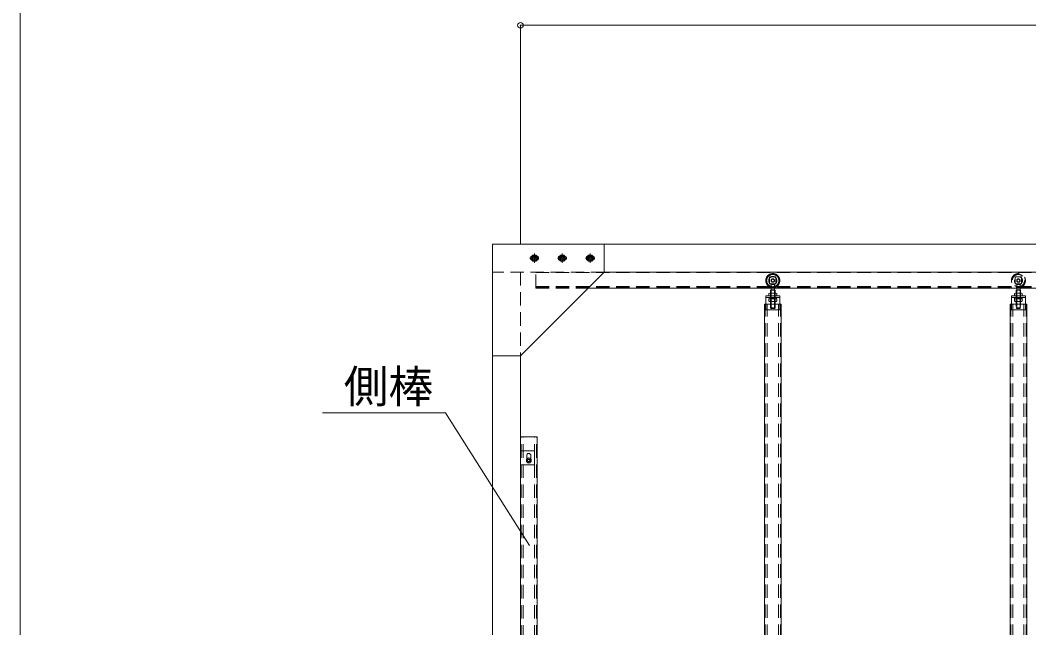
# Model space of a CAD drawing. Units: millimetres, scale not verified. Extents: x -9305 to 9305, y -6415 to 6415.
# Drawn here: x -9305 to -5691, y -547 to 1631 of the extents above; entities that cross this region are included whole.
import ezdxf
from ezdxf.enums import TextEntityAlignment as Align

# ---------------------------------------------------------------- set-up
doc = ezdxf.new("R2010")
doc.units = ezdxf.units.MM
doc.header["$LTSCALE"] = 40
doc.header["$PDMODE"] = 32
doc.header["$PDSIZE"] = 20
for name, pattern in [('CHAIN2', [12, 9, -1, 1, -1]), ('DASHED1', [1.8, 1.2, -0.6]), ('DOUBLE_CHAIN2', [12.8, 9, -1, 0.6, -0.6, 0.6, -1])]:
    doc.linetypes.add(name, pattern=pattern)
for name, color, linetype, lineweight in [('0-0_0', 7, 'Continuous', 9), ('0-4_CYG-63', 7, 'Continuous', 9), ('0-8_TEXT', 7, 'Continuous', 9), ('0-C_寸法', 7, 'Continuous', 9)]:
    doc.layers.add(name, color=color, linetype=linetype, lineweight=lineweight)
doc.styles.add('ＭＳ ゴシック', font='')
doc.styles.get('ＭＳ ゴシック').set_extended_font_data('MS Gothic')

msp = doc.modelspace()

# ---------------------------------------------------------------- linework, layer by layer
at = {"layer": '0-0_0'}
msp.add_line((-9304.61, 6414.98), (-9304.61, -6414.98), dxfattribs=at)
at = {"layer": '0-4_CYG-63'}
for p, q in [((-7612.22, 827.54), (-7612.22, -3172.46)), ((-7612.22, 827.54), (-1112.24, 827.54)), ((-7212.22, 827.54), (-7212.22, 727.54)), ((-7468.58, 788.54), (-7474.93, 777.54)), ((-7474.93, 777.54), (-7468.58, 766.54)), ((-7455.87, 788.54), (-7468.58, 788.54)), ((-7468.58, 766.54), (-7455.87, 766.54)), ((-7449.52, 777.54), (-7455.87, 788.54)), ((-7455.87, 766.54), (-7449.52, 777.54)), ((-7368.58, 788.54), (-7374.93, 777.54)), ((-7374.93, 777.54), (-7368.58, 766.54)), ((-7355.87, 788.54), (-7368.58, 788.54)), ((-7368.58, 766.54), (-7355.87, 766.54)), ((-7349.52, 777.54), (-7355.87, 788.54)), ((-7355.87, 766.54), (-7349.52, 777.54)), ((-7268.58, 788.54), (-7274.93, 777.54)), ((-7274.93, 777.54), (-7268.58, 766.54)), ((-7255.87, 788.54), (-7268.58, 788.54)), ((-7268.58, 766.54), (-7255.87, 766.54)), ((-7249.52, 777.54), (-7255.87, 788.54)), ((-7255.87, 766.54), (-7249.52, 777.54)), ((-7212.22, 727.54), (-7512.22, 427.54)), ((-7212.22, 727.54), (-1512.24, 727.54)), ((-7269.22, 670.54), (-1267.24, 670.54)), ((-6621.72, 651.51), (-6621.72, 643.56)), ((-6618.28, 652.51), (-6597.18, 652.51)), ((-6616.03, 662.54), (-6614.23, 664.34)), ((-6616.03, 662.54), (-6616.03, 652.51)), ((-6616.03, 662.54), (-6600.03, 662.54)), ((-6614.8, 651.51), (-6614.8, 643.56)), ((-6614.28, 664.34), (-6614.28, 670.54)), ((-6614.23, 664.34), (-6601.83, 664.34)), ((-6614.03, 652.51), (-6614.03, 664.34)), ((-6602.03, 652.51), (-6602.03, 664.34)), ((-6601.83, 664.34), (-6600.03, 662.54)), ((-6601.78, 664.34), (-6601.78, 670.54)), ((-6600.94, 651.51), (-6600.94, 643.56)), ((-6600.03, 662.54), (-6600.03, 652.51)), ((-6594.01, 651.51), (-6594.01, 643.56)), ((-5741.65, 651.51), (-5741.65, 643.56)), ((-5738.2, 652.51), (-5717.1, 652.51)), ((-5735.96, 662.54), (-5734.16, 664.34)), ((-5735.96, 662.54), (-5719.96, 662.54)), ((-5735.96, 662.54), (-5735.96, 652.51)), ((-5734.72, 651.51), (-5734.72, 643.56)), ((-5734.2, 664.34), (-5734.2, 670.54)), ((-5734.16, 664.34), (-5721.76, 664.34)), ((-5733.96, 652.51), (-5733.96, 664.34)), ((-5721.96, 652.51), (-5721.96, 664.34)), ((-5721.76, 664.34), (-5719.96, 662.54)), ((-5721.7, 664.34), (-5721.7, 670.54)), ((-5720.87, 651.51), (-5720.87, 643.56)), ((-5719.96, 662.54), (-5719.96, 652.51)), ((-5713.94, 651.51), (-5713.94, 643.56)), ((-6633.03, 642.52), (-6583.03, 642.52)), ((-6633.03, 592.52), (-6633.03, 642.52)), ((-6618.28, 642.56), (-6597.18, 642.56)), ((-6618.28, 632.51), (-6597.18, 632.51)), ((-6583.03, 642.52), (-6583.03, 592.52)), ((-5702.96, 642.51), (-5752.96, 642.51)), ((-5752.96, 642.51), (-5752.96, 592.52)), ((-5738.2, 642.56), (-5717.1, 642.56)), ((-5738.2, 632.51), (-5717.1, 632.51)), ((-5702.96, 592.52), (-5702.96, 642.51)), ((-6638.03, -3607.27), (-6638.03, 612.52)), ((-6638.03, 612.52), (-6633.03, 612.52)), ((-6583.03, 592.52), (-6633.03, 592.52)), ((-6583.03, 612.52), (-6578.03, 612.52)), ((-6578.03, -3607.27), (-6578.03, 612.52)), ((-5757.96, -3607.28), (-5757.96, 612.51)), ((-5757.96, 612.51), (-5752.96, 612.51)), ((-5752.96, 592.52), (-5702.96, 592.52)), ((-5702.96, 612.51), (-5697.96, 612.51)), ((-5697.96, -807.42), (-5697.96, 612.51)), ((-7512.22, 427.54), (-7612.22, 427.54)), ((-7512.22, -3537.28), (-7512.22, 427.54)), ((-7452.22, 137.54), (-7512.22, 137.54)), ((-7452.22, 137.54), (-7452.22, -3537.28)), ((-7462.22, 87.54), (-7512.22, 87.54)), ((-7462.22, 37.54), (-7462.22, 87.54)), ((-7512.22, 37.54), (-7462.22, 37.54)), ((-7490.72, 57.45), (-7482.22, 62.36)), ((-7490.72, 47.64), (-7490.72, 57.45)), ((-7482.22, 42.73), (-7490.72, 47.64)), ((-7489.72, 70.54), (-7489.72, 58.03)), ((-7482.22, 62.36), (-7473.72, 57.45)), ((-7473.72, 47.64), (-7482.22, 42.73)), ((-7474.72, 70.54), (-7474.72, 58.03)), ((-7473.72, 57.45), (-7473.72, 47.64))]:
    msp.add_line(p, q, dxfattribs=at)
at = {"layer": '0-4_CYG-63', "linetype": 'CHAIN2'}
for p, q in [((-7478.72, 777.54), (-7445.72, 777.54)), ((-7462.22, 794.04), (-7462.22, 761.04)), ((-7378.72, 777.54), (-7345.72, 777.54)), ((-7362.22, 794.04), (-7362.22, 761.04)), ((-7278.72, 777.54), (-7245.72, 777.54)), ((-7262.22, 794.04), (-7262.22, 761.04))]:
    msp.add_line(p, q, dxfattribs=at)
at = {"layer": '0-4_CYG-63', "linetype": 'DASHED1'}
for p, q in [((-7212.22, 727.54), (-7612.22, 727.54)), ((-7512.22, 727.54), (-7512.22, 427.54)), ((-7457.22, 670.54), (-7457.22, 727.54)), ((-7457.22, 725.94), (-1267.24, 725.94)), ((-5739.46, 710.34), (-5716.46, 710.34)), ((-5739.46, 710.34), (-5739.46, 685.34)), ((-5716.46, 710.34), (-5716.46, 685.34)), ((-7457.22, 676.54), (-1267.24, 676.54)), ((-7457.22, 672.14), (-1267.24, 672.14)), ((-7457.22, 670.54), (-7269.22, 670.54)), ((-5739.46, 685.34), (-5716.46, 685.34)), ((-5735.96, 652.51), (-5735.96, 599.34)), ((-5719.96, 652.51), (-5719.96, 599.34)), ((-6635.73, -3607.48), (-6635.73, 612.52)), ((-6628.03, -3607.48), (-6628.03, 612.52)), ((-6588.03, -3607.48), (-6588.03, 612.52)), ((-6580.33, -3607.48), (-6580.33, 612.52)), ((-5755.66, -3607.28), (-5755.66, 612.51)), ((-5747.96, -3607.28), (-5747.96, 612.51)), ((-5707.96, -3607.28), (-5707.96, 612.51)), ((-5700.26, -3607.28), (-5700.26, 612.51)), ((-7509.92, -3537.46), (-7509.92, 137.54)), ((-7502.22, -3537.46), (-7502.22, 137.54)), ((-7462.22, -3537.46), (-7462.22, 137.54)), ((-7454.52, -3537.46), (-7454.52, 137.54))]:
    msp.add_line(p, q, dxfattribs=at)
at = {"layer": '0-4_CYG-63', "linetype": 'DOUBLE_CHAIN2'}
for p, q in [((-6619.53, 710.34), (-6619.53, 685.34)), ((-6619.53, 710.34), (-6596.53, 710.34)), ((-6596.53, 710.34), (-6596.53, 685.34)), ((-6619.53, 685.34), (-6596.53, 685.34)), ((-6616.03, 652.51), (-6616.03, 599.34)), ((-6614.28, 673.13), (-6614.28, 685.34)), ((-6614.03, 597.34), (-6614.03, 652.51)), ((-6602.03, 597.34), (-6602.03, 652.51)), ((-6601.78, 673.13), (-6601.78, 685.34)), ((-6600.03, 652.51), (-6600.03, 599.34)), ((-5734.2, 670.54), (-5734.2, 685.34)), ((-5733.96, 597.34), (-5733.96, 652.51)), ((-5721.96, 597.34), (-5721.96, 652.51)), ((-5721.7, 670.54), (-5721.7, 685.34)), ((-6633.03, 636.52), (-6583.03, 636.52)), ((-6621.72, 623.61), (-6621.72, 631.51)), ((-6621.53, 636.51), (-6621.53, 632.51)), ((-6621.53, 636.51), (-6594.53, 636.51)), ((-6621.53, 632.51), (-6594.53, 632.51)), ((-6618.28, 622.61), (-6597.18, 622.61)), ((-6614.8, 623.61), (-6614.8, 631.51)), ((-6608.03, 636.51), (-6614.13, 632.61)), ((-6603.03, 636.51), (-6609.13, 632.61)), ((-6600.94, 623.61), (-6600.94, 631.51)), ((-6594.53, 636.51), (-6594.53, 632.51)), ((-6594.01, 623.61), (-6594.01, 631.51)), ((-5752.96, 636.51), (-5702.96, 636.51)), ((-5741.65, 623.61), (-5741.65, 631.51)), ((-5741.46, 636.51), (-5714.46, 636.51)), ((-5741.46, 636.51), (-5741.46, 632.51)), ((-5741.46, 632.51), (-5714.46, 632.51)), ((-5738.2, 622.61), (-5717.1, 622.61)), ((-5734.72, 623.61), (-5734.72, 631.51)), ((-5727.96, 636.51), (-5734.06, 632.61)), ((-5722.96, 636.51), (-5729.06, 632.61)), ((-5720.87, 623.61), (-5720.87, 631.51)), ((-5714.46, 636.51), (-5714.46, 632.51)), ((-5713.94, 623.61), (-5713.94, 631.51)), ((-6633.03, 612.52), (-6583.03, 612.52)), ((-6616.03, 599.34), (-6600.03, 599.34)), ((-6616.03, 599.34), (-6614.03, 597.34)), ((-6614.03, 597.34), (-6602.03, 597.34)), ((-6600.03, 599.34), (-6602.03, 597.34)), ((-5752.96, 612.51), (-5702.96, 612.51)), ((-5735.96, 599.34), (-5719.96, 599.34)), ((-5735.96, 599.34), (-5733.96, 597.34)), ((-5733.96, 597.34), (-5721.96, 597.34)), ((-5719.96, 599.34), (-5721.96, 597.34)), ((-5697.96, 612.51), (-5697.96, -3607.28))]:
    msp.add_line(p, q, dxfattribs=at)
at = {"layer": '0-4_CYG-63'}
for centre, radius in [((-7462.22, 777.54), 11), ((-7462.22, 777.54), 7.5), ((-7462.22, 777.54), 7), ((-7462.22, 777.54), 5.92), ((-7362.22, 777.54), 11), ((-7362.22, 777.54), 7.5), ((-7362.22, 777.54), 7), ((-7362.22, 777.54), 5.92), ((-7262.22, 777.54), 11), ((-7262.22, 777.54), 7.5), ((-7262.22, 777.54), 7), ((-7262.22, 777.54), 5.92), ((-7482.22, 52.54), 8.5), ((-7482.22, 52.54), 5), ((-7482.22, 52.54), 5), ((-7482.22, 52.54), 4.19)]:
    msp.add_circle(centre, radius, dxfattribs=at)
at = {"layer": '0-4_CYG-63', "linetype": 'DOUBLE_CHAIN2'}
for radius in [25, 22, 14.49, 6.25, 5]:
    msp.add_circle((-6608.03, 697.34), radius, dxfattribs=at)
at = {"layer": '0-4_CYG-63', "linetype": 'DASHED1'}
for radius in [25, 22, 14.49, 6.25, 5]:
    msp.add_circle((-5727.96, 697.34), radius, dxfattribs=at)
at = {"layer": '0-4_CYG-63'}
for centre, radius, start, end in [((-7470.22, 777.54), 7.5, 101.415, 258.585), ((-7462.22, 777.54), 12, 126.444, 173.556), ((-7462.22, 777.54), 12, 186.444, 233.556), ((-7462.22, 777.54), 12, 66.444, 113.556), ((-7462.22, 777.54), 12, 246.444, 293.556), ((-7462.22, 777.54), 12, 6.444, 53.556), ((-7462.22, 777.54), 12, 306.444, 353.556), ((-7454.22, 777.54), 7.5, 281.415, 78.585), ((-7370.22, 777.54), 7.5, 101.415, 258.585), ((-7362.22, 777.54), 12, 126.444, 173.556), ((-7362.22, 777.54), 12, 186.444, 233.556), ((-7362.22, 777.54), 12, 66.444, 113.556), ((-7362.22, 777.54), 12, 246.444, 293.556), ((-7362.22, 777.54), 12, 6.444, 53.556), ((-7362.22, 777.54), 12, 306.444, 353.556), ((-7354.22, 777.54), 7.5, 281.415, 78.585), ((-7270.22, 777.54), 7.5, 101.415, 258.585), ((-7262.22, 777.54), 12, 126.444, 173.556), ((-7262.22, 777.54), 12, 186.444, 233.556), ((-7262.22, 777.54), 12, 66.444, 113.556), ((-7262.22, 777.54), 12, 246.444, 293.556), ((-7262.22, 777.54), 12, 6.444, 53.556), ((-7262.22, 777.54), 12, 306.444, 353.556), ((-7254.22, 777.54), 7.5, 281.415, 78.585), ((-6618.26, 646.01), 6.5, 57.795, 122.205), ((-6607.87, 628.02), 24.49, 73.565, 106.435), ((-6597.48, 646.06), 6.46, 57.58, 122.42), ((-5738.19, 646.01), 6.5, 57.795, 122.205), ((-5727.8, 628.02), 24.49, 73.565, 106.435), ((-5717.4, 646.06), 6.46, 57.58, 122.42), ((-6618.26, 649.06), 6.5, 237.795, 302.205), ((-6607.87, 667.05), 24.49, 253.565, 286.435), ((-6597.48, 649.02), 6.46, 237.58, 302.42), ((-5738.19, 649.06), 6.5, 237.795, 302.205), ((-5727.8, 667.05), 24.49, 253.565, 286.435), ((-5717.4, 649.02), 6.46, 237.58, 302.42), ((-7482.22, 70.54), 7.5, 0, 180)]:
    msp.add_arc(centre, radius, start, end, dxfattribs=at)
at = {"layer": '0-4_CYG-63', "linetype": 'DOUBLE_CHAIN2'}
for centre, radius, start, end in [((-6618.26, 626.01), 6.5, 57.795, 122.205), ((-6618.26, 629.11), 6.5, 237.795, 302.205), ((-6607.87, 608.02), 24.49, 73.565, 106.435), ((-6607.87, 647.1), 24.49, 253.565, 286.435), ((-6597.48, 626.06), 6.46, 57.58, 122.42), ((-6597.48, 629.06), 6.46, 237.58, 302.42), ((-5738.19, 626.01), 6.5, 57.795, 122.205), ((-5738.19, 629.11), 6.5, 237.795, 302.205), ((-5727.8, 608.02), 24.49, 73.565, 106.435), ((-5727.8, 647.1), 24.49, 253.565, 286.435), ((-5717.4, 626.06), 6.46, 57.58, 122.42), ((-5717.4, 629.06), 6.46, 237.58, 302.42)]:
    msp.add_arc(centre, radius, start, end, dxfattribs=at)
at = {"layer": '0-8_TEXT'}
msp.add_lwpolyline([(-8221.04, 223.02), (-7780.86, 223.02), (-7480.21, -252.3)], dxfattribs=at)
at = {"layer": '0-C_寸法'}
for p, q in [((-7512.22, 829.54), (-7512.22, 1613.11)), ((-1212.24, 1612.11), (-7512.22, 1612.11)), ((-7508.22, 1612.11), (-1216.24, 1612.11))]:
    msp.add_line(p, q, dxfattribs=at)
msp.add_point((-7512.22, 1612.11), dxfattribs=at)

# ---------------------------------------------------------------- texts
at = {"layer": '0-8_TEXT', "style": 'ＭＳ ゴシック'}
msp.add_text('側棒', height=117.3, dxfattribs=at).set_placement((-8145.1, 224.24), align=Align.BOTTOM_LEFT)

doc.saveas('drawing.dxf')
